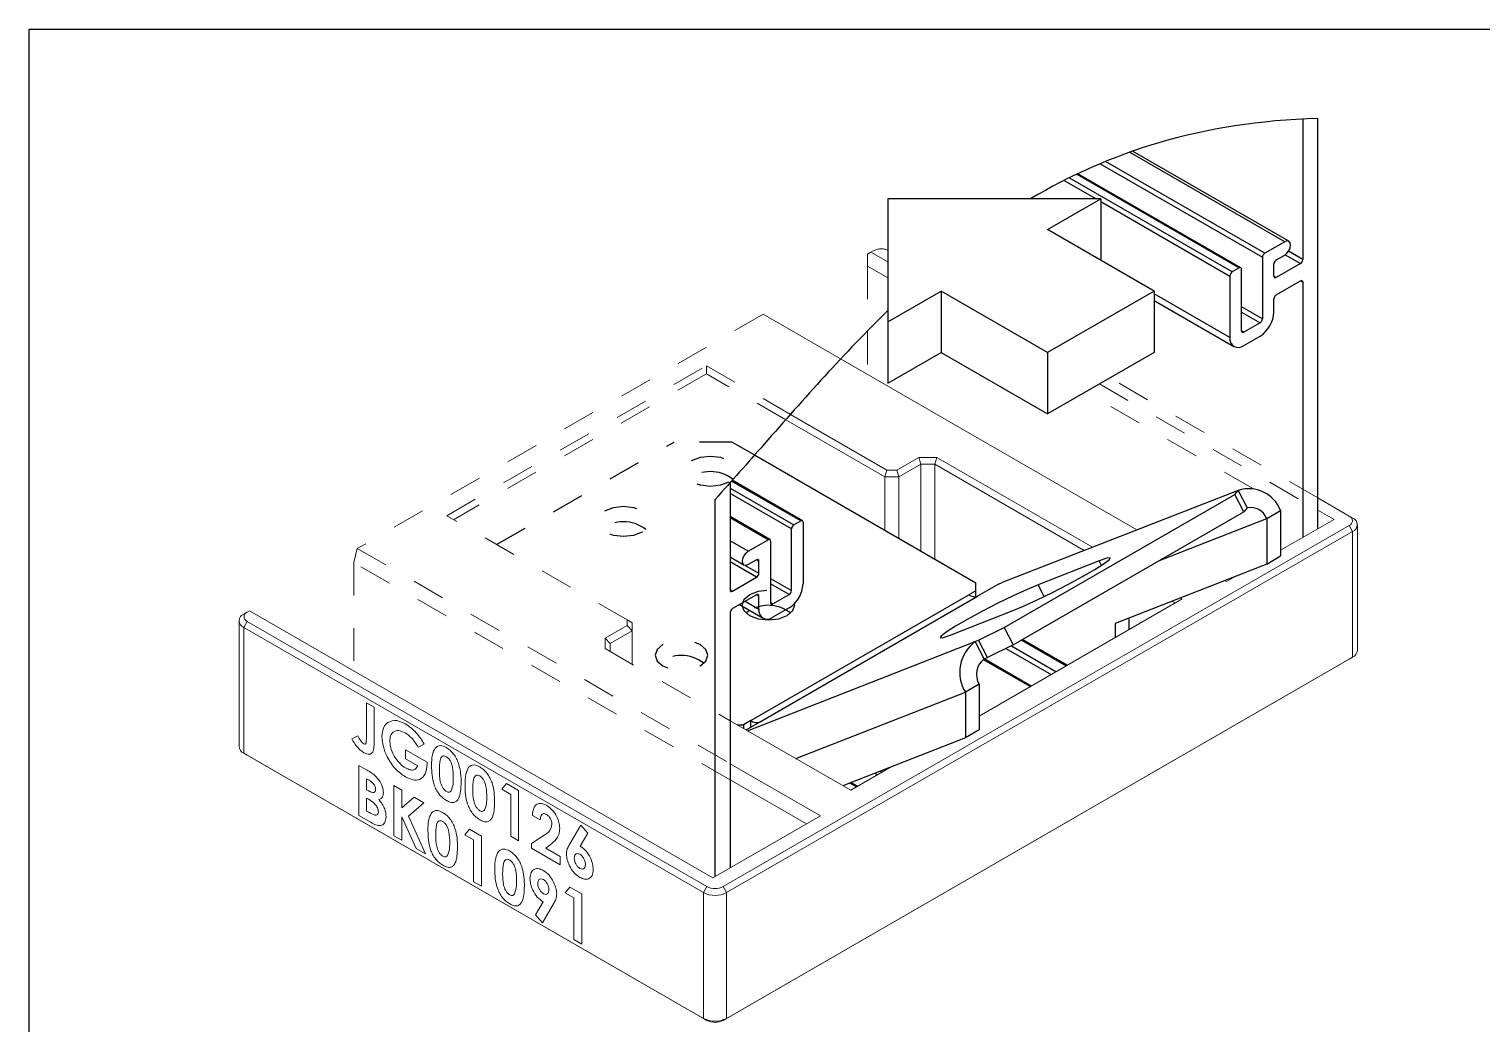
# Model space of a CAD drawing. Extents: x -0.01 to 9.71, y -8.92 to 0.
# Drawn here: x 0 to 4.431, y -3.036 to 0 of the extents above; entities that cross this region are included whole.
import ezdxf

# ---------------------------------------------------------------- set-up
doc = ezdxf.new("R2010")
doc.units = 0
doc.header["$LTSCALE"] = 0.5
doc.header["$MEASUREMENT"] = 0
doc.linetypes.add('HIDDEN2', pattern=[0.1875, 0.125, -0.0625])
for name, color, linetype in [('Brackets', 181, 'CONTINUOUS'), ('Dimension', 10, 'CONTINUOUS'), ('Housing', 150, 'CONTINUOUS')]:
    doc.layers.add(name, color=color, linetype=linetype)
doc.layers.add('Jig', color=41, linetype='CONTINUOUS', lineweight=13)
doc.layers.add('Text-Unprinted', color=131, linetype='CONTINUOUS', plot=False)

msp = doc.modelspace()

# ---------------------------------------------------------------- linework, layer by layer
at = {"layer": 'Brackets', "linetype": 'HIDDEN2', "transparency": 16777216}
for p in [(1.426, -1.5729), (2.1444, -1.2602)]:
    msp.add_line(p, (1.9676, -1.2602), dxfattribs=at)
at = {"layer": 'Brackets', "linetype": 'HIDDEN2', "ltscale": 0.5, "transparency": 16777216}
msp.add_line((2.1444, -1.2602), (2.2129, -1.2997), dxfattribs=at)
at = {"layer": 'Brackets', "transparency": 16777216}
for p, q in [((2.2129, -1.2997), (2.8879, -1.6894)), ((3.6881, -1.4077), (2.9675, -1.689)), ((3.6778, -1.42), (3.6881, -1.4077)), ((3.6881, -1.4077), (3.7153, -1.4608)), ((2.974, -1.8262), (3.6778, -1.42)), ((3.7049, -1.4731), (3.6778, -1.42)), ((3.7153, -1.4608), (3.7049, -1.4731)), ((3.0012, -1.8793), (3.7049, -1.4731)), ((3.448, -1.6214), (3.7746, -1.4935)), ((3.7746, -1.4935), (3.8169, -1.4691)), ((3.7746, -1.4935), (3.7746, -1.6325)), ((3.8169, -1.4691), (3.8169, -1.608)), ((3.2639, -1.6228), (3.0775, -1.6957)), ((3.2709, -1.6365), (3.2639, -1.6228)), ((3.7746, -1.6325), (3.312, -1.8137)), ((3.7746, -1.6325), (3.8169, -1.608)), ((2.2011, -2.1104), (2.8659, -1.7266)), ((2.8879, -1.7139), (2.8659, -1.7266)), ((2.8879, -1.7139), (2.8879, -1.6894)), ((2.8879, -1.7322), (2.8879, -1.7139)), ((2.9567, -1.6942), (2.8931, -1.7309)), ((2.9567, -1.6942), (2.9675, -1.689)), ((3.096, -1.7319), (3.0775, -1.6957)), ((2.2282, -2.1147), (2.8931, -1.7309)), ((2.8124, -1.8488), (2.9987, -1.7758)), ((3.312, -1.8137), (3.312, -1.8576)), ((3.3542, -1.7971), (3.3542, -1.8332)), ((2.896, -1.865), (2.974, -1.8262)), ((2.974, -1.8262), (3.0012, -1.8793)), ((2.191, -2.1411), (2.8858, -1.869)), ((2.8858, -1.869), (2.896, -1.865)), ((2.913, -1.922), (2.8858, -1.869)), ((2.9232, -1.9181), (2.896, -1.865)), ((3.0012, -1.8793), (2.9232, -1.9181)), ((2.913, -1.922), (2.9232, -1.9181)), ((2.3388, -2.2264), (2.8556, -2.024)), ((2.8979, -1.9996), (2.8556, -2.024)), ((2.8556, -2.024), (2.8556, -2.163)), ((2.8979, -1.9996), (2.8979, -2.1385)), ((2.1599, -2.1231), (2.179, -2.1231)), ((2.2011, -2.1104), (2.179, -2.1231)), ((2.179, -2.1231), (2.179, -2.1342)), ((2.1868, -2.1386), (2.2282, -2.1147)), ((2.2011, -2.1304), (2.2011, -2.1104)), ((2.8556, -2.163), (2.4822, -2.3092)), ((2.8979, -2.1385), (2.8556, -2.163))]:
    msp.add_line(p, q, dxfattribs=at)
at = {"layer": 'Brackets', "linetype": 'HIDDEN2', "transparency": 16777216, "flags": 128}
for points in [[(2.1347, -1.3822), (2.1087, -1.3922), (2.0781, -1.3957), (2.0475, -1.3922), (2.0216, -1.3822), (2.0042, -1.3672), (1.9981, -1.3495), (2.0042, -1.3318), (2.0216, -1.3169), (2.0475, -1.3068), (2.0781, -1.3033), (2.1087, -1.3068), (2.1347, -1.3169), (2.152, -1.3318), (2.1581, -1.3495), (2.152, -1.3672), (2.1347, -1.3822)], [(1.8695, -1.5352), (1.8436, -1.5453), (1.813, -1.5488), (1.7823, -1.5453), (1.7564, -1.5352), (1.739, -1.5203), (1.733, -1.5026), (1.739, -1.4849), (1.7564, -1.4699), (1.7823, -1.4599), (1.813, -1.4564), (1.8436, -1.4599), (1.8695, -1.4699), (1.8869, -1.4849), (1.893, -1.5026), (1.8869, -1.5203), (1.8695, -1.5352)], [(2.1764, -1.7621), (2.1749, -1.7577), (2.181, -1.74), (2.1983, -1.7251), (2.2243, -1.715), (2.2549, -1.7115), (2.2855, -1.715), (2.3115, -1.7251), (2.3288, -1.74), (2.3336, -1.754)], [(2.0463, -1.9434), (2.0636, -1.9285), (2.0697, -1.9108), (2.0636, -1.8931), (2.0463, -1.8781), (2.0204, -1.8681), (1.9897, -1.8646), (1.9591, -1.8681), (1.9332, -1.8781), (1.9158, -1.8931), (1.9097, -1.9108), (1.9158, -1.9285), (1.9332, -1.9434), (1.9591, -1.9535), (1.9897, -1.957), (2.0204, -1.9535), (2.0463, -1.9434)]]:
    msp.add_lwpolyline(points, dxfattribs=at)
at = {"layer": 'Brackets', "transparency": 16777216, "flags": 128}
for points in [[(2.9987, -1.7758), (3.0327, -1.7615), (3.0747, -1.7422), (3.1212, -1.7194), (3.1686, -1.6949), (3.213, -1.6708), (3.2507, -1.649), (3.2788, -1.6313), (3.2949, -1.6191), (3.2977, -1.6134), (3.2871, -1.6147), (3.2639, -1.6228)], [(3.0775, -1.6957), (3.0436, -1.71), (3.0016, -1.7294), (2.955, -1.7522), (2.9077, -1.7767), (2.8633, -1.8008), (2.8256, -1.8225), (2.7975, -1.8403), (2.7814, -1.8525), (2.7785, -1.8582), (2.7891, -1.8569), (2.8124, -1.8488)], [(2.3115, -1.7904), (2.2855, -1.8004), (2.2549, -1.8039), (2.2243, -1.8004), (2.1983, -1.7904), (2.181, -1.7754), (2.1764, -1.7621)], [(2.3336, -1.754), (2.3349, -1.7577), (2.3288, -1.7754), (2.3115, -1.7904)]]:
    msp.add_lwpolyline(points, dxfattribs=at)
at = {"layer": 'Brackets', "linetype": 'HIDDEN2', "transparency": 16777216}
for centre, start, end in [((2.0781, -1.4599), 51.7093, 128.2907), ((1.813, -1.613), 51.7093, 128.2907), ((2.2549, -1.8681), 60.9965, 121.3367), ((1.9897, -2.0212), 51.7093, 128.2907)]:
    msp.add_arc(centre, 0.1096, start, end, dxfattribs=at)
at = {"layer": 'Brackets', "transparency": 16777216}
for centre, radius, start, end in [((3.7199, -1.5067), 0.104, 21.2398, 107.8132), ((3.7246, -1.5138), 0.054, 22.1828, 99.9998), ((2.884, -1.7003), 0.032, 235.5963, 286.5598), ((2.2549, -1.8681), 0.1096, 51.7093, 60.9965), ((2.2549, -1.8681), 0.1096, 121.3367, 128.2907), ((2.9551, -1.9629), 0.1168, 126.416, 211.5285), ((2.9477, -1.969), 0.0584, 126.416, 211.5285), ((2.2191, -2.084), 0.032, 235.5963, 286.5598)]:
    msp.add_arc(centre, radius, start, end, dxfattribs=at)
at = {"layer": 'Dimension', "transparency": 16777216}
for p, q in [((3.2689, -0.5182), (2.6194, -0.5182)), ((2.6194, -0.5182), (2.6194, -1.0807)), ((3.1065, -0.6119), (3.2689, -0.5182)), ((3.2689, -0.5182), (3.2689, -0.7057)), ((3.4313, -0.7994), (3.1065, -0.6119)), ((2.6194, -0.8932), (2.7817, -0.7994)), ((3.1065, -0.9869), (2.7817, -0.7994)), ((2.7817, -0.7994), (2.7817, -0.9869)), ((3.4313, -0.7994), (3.1065, -0.9869)), ((3.4313, -0.7994), (3.4313, -0.9869)), ((2.6194, -1.0807), (2.7817, -0.9869)), ((2.7817, -0.9869), (3.1065, -1.1744)), ((3.1065, -0.9869), (3.1065, -1.1744)), ((3.4313, -0.9869), (3.1065, -1.1744))]:
    msp.add_line(p, q, dxfattribs=at)
msp.add_open_spline([(3.9307, -0.273), (3.5749, -0.283), (3.2933, -0.3766), (3.0544, -0.5182)], degree=3, dxfattribs=at)
msp.add_open_spline([(2.6194, -0.8593), (2.487, -0.9878), (2.3147, -1.1839), (2.1424, -1.3799), (2.0923, -1.4357)], degree=3, knots=[0.7939461, 0.7939461, 0.7939461, 0.7939461, 1, 1.0834941, 1.0834941, 1.0834941, 1.0834941], dxfattribs=at)
at = {"layer": 'Housing', "transparency": 16777216}
for p, q in [((3.8848, -0.2748), (3.8848, -0.7032)), ((3.9307, -1.5248), (3.9307, -0.273)), ((3.8295, -0.649), (3.3567, -0.376)), ((3.842, -0.6478), (3.3658, -0.3728)), ((3.1952, -0.443), (3.6908, -0.7291)), ((3.6958, -0.7286), (3.1984, -0.4415)), ((3.2668, -0.4109), (3.7615, -0.6964)), ((3.7686, -0.6842), (3.2833, -0.404)), ((3.157, -0.4618), (3.2547, -0.5182)), ((3.6696, -0.7413), (3.1721, -0.4542)), ((3.2689, -0.5264), (3.6625, -0.7536)), ((3.8295, -0.649), (3.7686, -0.6842)), ((3.7615, -0.6964), (3.7615, -0.8842)), ((3.8039, -0.7046), (3.8295, -0.6898)), ((3.8313, -0.6887), (3.8777, -0.7155)), ((3.8848, -0.7032), (3.8412, -0.6781)), ((3.6908, -0.7291), (3.6696, -0.7413)), ((3.6978, -0.921), (3.6978, -0.7332)), ((3.7968, -0.754), (3.7968, -0.7169)), ((3.8777, -0.7155), (3.8039, -0.7581)), ((3.6625, -0.7536), (3.6625, -0.9414)), ((3.8039, -0.7581), (3.7968, -0.754)), ((3.8039, -0.8112), (3.8777, -0.7686)), ((3.8777, -0.7686), (3.8848, -0.7726)), ((3.8848, -0.7726), (3.8848, -1.5514)), ((3.6625, -0.9414), (3.4313, -0.8079)), ((3.4313, -0.8282), (3.6749, -0.9689)), ((3.7968, -0.8638), (3.7968, -0.8234)), ((3.7615, -0.8842), (3.6978, -0.8475)), ((3.6978, -0.8638), (3.7544, -0.8965)), ((3.7049, -0.9251), (3.6978, -0.921)), ((3.7544, -0.8965), (3.7049, -0.9251)), ((3.7049, -0.9659), (3.7544, -0.9373)), ((2.1382, -1.3843), (2.1382, -1.7115)), ((2.1382, -1.4014), (2.3322, -1.5134)), ((2.3252, -1.5256), (2.1382, -1.4177)), ((2.3535, -1.5011), (2.1426, -1.3794)), ((2.3585, -1.5006), (2.1446, -1.3771)), ((2.0923, -2.5862), (2.0923, -1.4357)), ((2.2595, -1.5578), (2.1382, -1.4878)), ((2.2545, -1.5583), (2.1382, -1.4912)), ((2.3322, -1.5134), (2.3535, -1.5011)), ((2.3605, -1.5052), (2.3605, -1.693)), ((2.3252, -1.7134), (2.3252, -1.5256)), ((2.1935, -1.5935), (2.1382, -1.5616)), ((2.1935, -1.5935), (2.2545, -1.5583)), ((2.2615, -1.5623), (2.2615, -1.7502)), ((2.1382, -1.6109), (2.181, -1.6355)), ((2.2191, -1.673), (2.1382, -1.6263)), ((2.1844, -1.6366), (2.2262, -1.6607)), ((2.2191, -1.6195), (2.1935, -1.6343)), ((2.2262, -1.6236), (2.2191, -1.6195)), ((2.2262, -1.6607), (2.2262, -1.6236)), ((2.1453, -1.7156), (2.2191, -1.673)), ((2.2615, -1.6767), (2.3252, -1.7134)), ((2.1382, -1.7115), (2.1453, -1.7156)), ((2.2191, -1.7261), (2.1453, -1.7687)), ((2.2262, -1.7301), (2.2191, -1.7261)), ((2.3181, -1.7257), (2.2615, -1.693)), ((2.2686, -1.7542), (2.3181, -1.7257)), ((2.1665, -1.7564), (2.2386, -1.798)), ((2.1841, -1.7463), (2.2262, -1.7706)), ((2.2262, -1.7706), (2.2262, -1.7301)), ((2.2615, -1.7502), (2.2686, -1.7542)), ((2.3181, -1.7665), (2.2686, -1.7951)), ((2.1382, -1.7809), (2.1382, -2.5596)), ((2.9795, -1.8901), (3.1175, -1.9698)), ((3.1317, -1.9616), (2.9947, -1.8825)), ((3.0269, -1.8644), (3.1635, -1.9433)), ((3.1664, -1.9416), (3.0299, -1.8628)), ((2.9104, -1.9237), (3.0539, -2.0065)), ((3.0568, -2.0049), (2.9132, -1.922)), ((2.5236, -2.3127), (2.5033, -2.301)), ((2.5265, -2.311), (2.5067, -2.2996)), ((2.5872, -2.276), (2.5791, -2.2713)), ((2.5959, -2.2647), (2.6014, -2.2678))]:
    msp.add_line(p, q, dxfattribs=at)
at = {"layer": 'Housing', "transparency": 16777216, "flags": 128}
for points in [[(3.8295, -0.6898), (3.8363, -0.6844), (3.842, -0.6766), (3.8459, -0.6678), (3.8472, -0.6592), (3.8459, -0.6522), (3.842, -0.6478), (3.8363, -0.6466), (3.8295, -0.649)], [(2.1935, -1.6343), (2.1867, -1.6366), (2.181, -1.6355), (2.1771, -1.6311), (2.1758, -1.6241), (2.1771, -1.6155), (2.181, -1.6067), (2.1867, -1.5989), (2.1935, -1.5935)]]:
    msp.add_lwpolyline(points, dxfattribs=at)
at = {"layer": 'Housing', "transparency": 16777216}
for centre, radius, start, end in [((3.7768, -0.6971), 0.0154, 122.6055, 177.3945), ((3.8122, -0.7176), 0.0154, 122.6055, 177.3945), ((3.8694, -0.7025), 0.0154, 302.6055, 357.3945), ((3.6778, -0.7543), 0.0154, 122.6055, 177.3945), ((3.6935, -0.7325), 0.00437, 350.786, 129.2033), ((3.8011, -0.7547), 0.00437, 170.786, 309.2033), ((3.8805, -0.7719), 0.00437, 350.786, 129.2033), ((3.8122, -0.8241), 0.0154, 122.6055, 177.3945), ((3.7047, -0.8596), 0.0922, 302.6055, 357.3945), ((3.7461, -0.8835), 0.0154, 302.6055, 357.3945), ((3.7022, -0.9217), 0.00437, 170.786, 309.2033), ((3.6883, -0.9456), 0.0262, 170.786, 309.2033), ((2.3562, -1.5045), 0.00437, 350.786, 129.2033), ((2.3405, -1.5263), 0.0154, 122.6055, 177.3945), ((2.2572, -1.5616), 0.00437, 350.786, 129.2033), ((2.2219, -1.6229), 0.00437, 350.786, 129.2033), ((2.2108, -1.66), 0.0154, 302.6055, 357.3945), ((2.1425, -1.7122), 0.00437, 170.786, 309.2033), ((2.2219, -1.7294), 0.00437, 350.786, 129.2033), ((2.2684, -1.6888), 0.0922, 302.6055, 357.3945), ((2.3098, -1.7127), 0.0154, 302.6055, 357.3945), ((2.1536, -1.7816), 0.0154, 122.6055, 177.3945), ((2.252, -1.7748), 0.0262, 170.786, 309.2033), ((2.2658, -1.7509), 0.00437, 170.786, 309.2033)]:
    msp.add_arc(centre, radius, start, end, dxfattribs=at)
at = {"layer": 'Jig', "linetype": 'HIDDEN2', "transparency": 16777216}
for p, q in [((2.5678, -0.6809), (2.5572, -0.687)), ((2.5572, -0.7238), (2.5572, -0.687)), ((2.5749, -0.6768), (2.5678, -0.6809)), ((2.5678, -0.6809), (2.6194, -0.7106)), ((2.6194, -0.7596), (2.5572, -0.7238)), ((2.5572, -0.7238), (2.5572, -1.0539)), ((2.2394, -0.8704), (1.0011, -1.5853)), ((1.2738, -1.485), (2.0657, -1.0279)), ((2.0657, -1.0524), (1.295, -1.4973)), ((2.0657, -1.0279), (2.322, -1.1758)), ((2.0657, -1.0279), (2.0657, -1.0524)), ((2.3077, -1.192), (2.0657, -1.0524)), ((3.7323, -1.4022), (3.2222, -1.1076)), ((3.2646, -1.0831), (3.9307, -1.4677)), ((3.9307, -1.431), (3.2964, -1.0648)), ((1.8245, -1.803), (1.2738, -1.485)), ((1.0011, -1.5853), (0.9905, -1.6282)), ((1.0011, -1.5853), (2.1382, -2.2417)), ((2.1382, -2.2907), (0.9905, -1.6282)), ((0.9905, -1.6282), (0.9905, -1.9583)), ((1.8245, -1.8203), (1.8245, -1.803)), ((1.8245, -1.803), (1.8395, -1.8116)), ((1.8395, -1.8116), (1.8395, -1.8361)), ((1.7573, -1.859), (1.8245, -1.8203)), ((1.7573, -1.8907), (1.7573, -1.859)), ((1.7573, -1.859), (1.7723, -1.8749)), ((1.8395, -1.8361), (1.7723, -1.8749)), ((1.8245, -1.8203), (1.8395, -1.8361)), ((1.8395, -1.9382), (1.8395, -1.8361)), ((1.7723, -1.8749), (1.7723, -1.8994))]:
    msp.add_line(p, q, dxfattribs=at)
at = {"layer": 'Jig', "transparency": 16777216}
for p, q in [((3.3785, -1.528), (2.2394, -0.8704)), ((2.6102, -1.3667), (2.3077, -1.192)), ((2.322, -1.1758), (2.6164, -1.3458)), ((2.6464, -1.3458), (2.7136, -1.307)), ((2.7198, -1.3279), (2.6526, -1.3667)), ((2.7136, -1.307), (2.7685, -1.307)), ((2.7136, -1.307), (2.7198, -1.3279)), ((2.7198, -1.5924), (2.7198, -1.3279)), ((2.7622, -1.3279), (2.7198, -1.3279)), ((2.7685, -1.307), (2.7622, -1.3279)), ((3.2179, -1.5909), (2.7622, -1.3279)), ((2.7622, -1.3279), (2.7622, -1.6169)), ((2.7685, -1.307), (3.2431, -1.581)), ((2.6164, -1.3458), (2.6102, -1.3667)), ((2.6526, -1.3667), (2.6102, -1.3667)), ((2.6102, -1.5291), (2.6102, -1.3667)), ((2.6164, -1.3458), (2.6464, -1.3458)), ((2.6464, -1.3458), (2.6526, -1.3667)), ((2.6526, -1.3667), (2.6526, -1.5536)), ((4.0262, -1.4861), (3.9307, -1.431)), ((3.9802, -1.4963), (3.8169, -1.5906)), ((3.9307, -1.4677), (3.9802, -1.4963)), ((4.0262, -1.4861), (4.0368, -1.4922)), ((2.117, -2.6168), (4.0262, -1.5146)), ((4.0368, -1.533), (2.1276, -2.6352)), ((4.0262, -1.5146), (4.0368, -1.533)), ((4.0368, -1.9168), (4.0368, -1.533)), ((4.0515, -1.8964), (4.0515, -1.5126)), ((3.6519, -1.6858), (3.6464, -1.6827)), ((3.6805, -1.6693), (3.6519, -1.6858)), ((2.8979, -2.0966), (3.5171, -1.7392)), ((3.4959, -1.7514), (3.4858, -1.7456)), ((3.5111, -1.7357), (3.5171, -1.7392)), ((0.6404, -1.8055), (0.6404, -2.1893)), ((0.6657, -1.779), (0.6551, -1.7851)), ((0.6657, -1.8075), (0.6551, -1.8259)), ((0.6727, -1.7749), (0.6657, -1.779)), ((0.6657, -1.8075), (2.0675, -2.6168)), ((2.0852, -2.5903), (0.6727, -1.7749)), ((2.0569, -2.6352), (0.6551, -1.8259)), ((0.6551, -1.8259), (0.6551, -2.2097)), ((4.0262, -1.9229), (2.117, -3.0251)), ((2.1276, -3.0189), (4.0368, -1.9168)), ((4.0262, -1.9229), (4.0368, -1.9168)), ((1.0288, -2.0559), (1.0526, -2.0697)), ((1.0288, -2.1639), (1.0288, -2.0559)), ((1.0526, -2.0697), (1.0526, -2.1713)), ((2.5059, -2.3229), (2.1382, -2.1106)), ((0.9846, -2.1658), (1.0026, -2.1569)), ((0.6551, -2.2097), (2.0569, -3.0189)), ((0.6657, -2.2158), (0.6551, -2.2097)), ((1.1478, -2.1992), (1.2139, -2.2374)), ((1.1478, -2.2267), (1.1478, -2.1992)), ((1.2047, -2.1818), (1.1867, -2.1913)), ((2.0675, -3.0251), (0.6657, -2.2158)), ((1.0058, -2.2468), (1.0271, -2.2591)), ((1.0058, -2.3999), (1.0058, -2.2468)), ((1.1858, -2.2487), (1.1478, -2.2267)), ((1.2139, -2.2374), (1.2141, -2.244)), ((2.1382, -2.2418), (2.4136, -2.4007)), ((2.5059, -2.3229), (2.6296, -2.2515)), ((1.0296, -2.288), (1.0296, -2.3214)), ((1.0371, -2.2923), (1.0296, -2.288)), ((1.4418, -2.3199), (1.456, -2.3026)), ((1.456, -2.3026), (1.4928, -2.3238)), ((2.3711, -2.4252), (2.1382, -2.2907)), ((1.0296, -2.3214), (1.036, -2.3251)), ((1.0296, -2.3469), (1.0296, -2.3862)), ((1.0353, -2.3502), (1.0296, -2.3469)), ((1.1129, -2.3086), (1.1367, -2.3224)), ((1.1129, -2.4617), (1.1129, -2.3086)), ((1.1367, -2.3224), (1.1367, -2.3763)), ((1.1367, -2.3763), (1.1743, -2.3441)), ((1.1743, -2.3441), (1.2044, -2.3614)), ((1.469, -2.3356), (1.4418, -2.3199)), ((1.469, -2.4632), (1.469, -2.3356)), ((1.4928, -2.3238), (1.4928, -2.4769)), ((1.0296, -2.3862), (1.0365, -2.3901)), ((1.2044, -2.3614), (1.1571, -2.4019)), ((1.0431, -2.4214), (1.0058, -2.3999)), ((1.1367, -2.4037), (1.1367, -2.4755)), ((1.1803, -2.5006), (1.1367, -2.4037)), ((1.1571, -2.4019), (1.209, -2.5172)), ((1.5591, -2.4131), (1.5353, -2.3994)), ((1.649, -2.4865), (1.6827, -2.4295)), ((1.6827, -2.4295), (1.7037, -2.454)), ((2.4136, -2.4007), (2.0852, -2.5903)), ((1.1367, -2.4755), (1.1129, -2.4617)), ((1.3288, -2.4588), (1.343, -2.4415)), ((1.356, -2.4745), (1.3288, -2.4588)), ((1.343, -2.4415), (1.3798, -2.4627)), ((1.356, -2.6021), (1.356, -2.4745)), ((1.3798, -2.4627), (1.3798, -2.6158)), ((1.4928, -2.4769), (1.469, -2.4632)), ((1.5319, -2.4856), (1.5712, -2.46)), ((1.7037, -2.454), (1.6806, -2.4931)), ((1.209, -2.5172), (1.1803, -2.5006)), ((1.5319, -2.4995), (1.5319, -2.4856)), ((1.6203, -2.5505), (1.5319, -2.4995)), ((1.5895, -2.4889), (1.5757, -2.4992)), ((1.5757, -2.4992), (1.6203, -2.525)), ((1.6203, -2.525), (1.6203, -2.5505)), ((1.3798, -2.6158), (1.356, -2.6021)), ((1.6348, -2.6354), (1.649, -2.6181)), ((1.662, -2.6511), (1.6348, -2.6354)), ((1.649, -2.6181), (1.6857, -2.6393)), ((1.662, -2.7787), (1.662, -2.6511)), ((1.6857, -2.6393), (1.6857, -2.7924)), ((2.0675, -2.6168), (2.0569, -2.6352)), ((2.0569, -3.0189), (2.0569, -2.6352)), ((2.117, -2.6168), (2.1276, -2.6352)), ((2.1276, -2.6352), (2.1276, -3.0189)), ((1.5445, -2.7025), (1.5676, -2.6634)), ((1.5656, -2.727), (1.5445, -2.7025)), ((1.5993, -2.6699), (1.5656, -2.727)), ((1.6857, -2.7924), (1.662, -2.7787)), ((2.0675, -3.0251), (2.0569, -3.0189)), ((2.117, -3.0251), (2.1276, -3.0189))]:
    msp.add_line(p, q, dxfattribs=at)
at = {"layer": 'Jig', "linetype": 'HIDDEN2', "ltscale": 0.5, "transparency": 16777216}
msp.add_line((1.7573, -1.8907), (2.1382, -2.1106), dxfattribs=at)
at = {"layer": 'Jig', "linetype": 'HIDDEN2', "transparency": 16777216}
msp.add_arc((2.5996, -0.7246), 0.0538, 68.473, 117.3903, dxfattribs=at)
at = {"layer": 'Jig', "transparency": 16777216}
for centre, radius, start, end in [((4.0208, -1.5004), 0.0153, 290.7834, 69.2166), ((4.0291, -1.5126), 0.0218, 290.7834, 69.2166), ((0.6628, -1.8055), 0.0218, 110.7834, 249.2166), ((0.6711, -1.7932), 0.0153, 110.7834, 249.2166), ((4.0264, -1.8939), 0.0251, 294.3747, 354.3052), ((0.6654, -2.1868), 0.0251, 185.6948, 245.6253), ((2.0923, -2.5669), 0.0769, 242.6097, 297.3903), ((2.0923, -2.569), 0.0538, 242.6097, 297.3903), ((2.0923, -2.9507), 0.0769, 242.6097, 297.3903), ((2.0923, -2.9773), 0.0538, 242.6097, 297.3903)]:
    msp.add_arc(centre, radius, start, end, dxfattribs=at)
for points, knots in [([(1.0764, -2.1592), (1.0773, -2.1488), (1.079, -2.1301), (1.0892, -2.1205), (1.0938, -2.1163)], [0, 0, 0, 0, 0.559331, 1, 1, 1, 1]), ([(1.0938, -2.1163), (1.1025, -2.1126), (1.118, -2.1059), (1.1385, -2.1161), (1.1475, -2.1205)], [0, 0, 0, 0, 0.558593, 1, 1, 1, 1]), ([(1.1475, -2.1205), (1.1537, -2.1245), (1.1648, -2.1315), (1.1752, -2.1419), (1.1798, -2.1464)], [0, 0, 0, 0, 0.559875, 1, 1, 1, 1]), ([(1.0208, -2.2084), (1.0128, -2.2023), (0.9985, -2.1915), (0.9889, -2.1737), (0.9846, -2.1658)], [0, 0, 0, 0, 0.55802, 1, 1, 1, 1]), ([(1.0026, -2.1569), (1.0054, -2.1621), (1.0093, -2.1694), (1.0159, -2.1774), (1.0192, -2.1797), (1.0208, -2.1809)], [0, 0, 0, 0, 0.560042, 0.780202, 1, 1, 1, 1]), ([(1.0208, -2.1809), (1.0218, -2.1814), (1.0237, -2.1823), (1.0261, -2.1815), (1.0275, -2.1795), (1.0287, -2.1737), (1.0287, -2.1683), (1.0288, -2.1639)], [0, 0, 0, 0, 0.124882, 0.249491, 0.374223, 0.499415, 1, 1, 1, 1]), ([(1.1481, -2.2819), (1.1376, -2.2746), (1.1166, -2.26), (1.0925, -2.2245), (1.0788, -2.1891), (1.0772, -2.1692), (1.0764, -2.1592)], [0, 0, 0, 0, 0.279925, 0.559162, 0.779596, 1, 1, 1, 1]), ([(1.1468, -2.1476), (1.14, -2.1445), (1.1264, -2.1383), (1.1111, -2.1434), (1.1016, -2.1552), (1.1007, -2.167), (1.1002, -2.1729)], [0, 0, 0, 0, 0.2798294, 0.5594525, 0.7796479, 1, 1, 1, 1]), ([(1.1867, -2.1913), (1.1802, -2.1811), (1.1687, -2.1627), (1.1535, -2.1522), (1.1468, -2.1476)], [0, 0, 0, 0, 0.5595714, 1, 1, 1, 1]), ([(1.1798, -2.1464), (1.185, -2.1525), (1.1942, -2.1635), (1.2015, -2.1762), (1.2047, -2.1818)], [0, 0, 0, 0, 0.559451, 1, 1, 1, 1]), ([(1.0526, -2.1713), (1.0525, -2.1776), (1.0523, -2.1901), (1.05, -2.2049), (1.0435, -2.2116), (1.0347, -2.2145), (1.0264, -2.2108), (1.0208, -2.2084)], [0, 0, 0, 0, 0.2511036, 0.5008053, 0.6260862, 0.7513777, 1, 1, 1, 1]), ([(1.1002, -2.1729), (1.101, -2.1815), (1.1027, -2.1987), (1.1161, -2.2241), (1.1321, -2.2436), (1.1431, -2.251), (1.1486, -2.2547)], [0, 0, 0, 0, 0.279403, 0.5591235, 0.7794195, 1, 1, 1, 1]), ([(1.2277, -2.2488), (1.2277, -2.2369), (1.2279, -2.2157), (1.2353, -2.2006), (1.2385, -2.1939)], [0, 0, 0, 0, 0.561086, 1, 1, 1, 1]), ([(1.2385, -2.1939), (1.2436, -2.1901), (1.2527, -2.1834), (1.2663, -2.1898), (1.2723, -2.1926)], [0, 0, 0, 0, 0.558689, 1, 1, 1, 1]), ([(1.2723, -2.1926), (1.2762, -2.1951), (1.2841, -2.2002), (1.2952, -2.2121), (1.3041, -2.2264), (1.3124, -2.2467), (1.3172, -2.2719), (1.3176, -2.2902), (1.3177, -2.2994)], [0, 0, 0, 0, 0.125048, 0.249955, 0.374798, 0.49985, 0.749488, 1, 1, 1, 1]), ([(1.0271, -2.2591), (1.0322, -2.262), (1.0413, -2.2673), (1.0502, -2.2743), (1.0541, -2.2774)], [0, 0, 0, 0, 0.560274, 1, 1, 1, 1]), ([(1.2141, -2.244), (1.2128, -2.2544), (1.2101, -2.2752), (1.1931, -2.2911), (1.1711, -2.2932), (1.1558, -2.2856), (1.1481, -2.2819)], [0, 0, 0, 0, 0.279581, 0.559329, 0.779421, 1, 1, 1, 1]), ([(1.1486, -2.2547), (1.153, -2.2569), (1.1618, -2.2613), (1.1765, -2.2618), (1.1823, -2.2536), (1.1858, -2.2487)], [0, 0, 0, 0, 0.2810923, 0.56137, 1, 1, 1, 1]), ([(1.273, -2.3539), (1.2691, -2.3514), (1.2613, -2.3465), (1.2504, -2.335), (1.2414, -2.3209), (1.2331, -2.3008), (1.2281, -2.2759), (1.2278, -2.2578), (1.2277, -2.2488)], [0, 0, 0, 0, 0.125092, 0.249938, 0.374824, 0.499891, 0.749468, 1, 1, 1, 1]), ([(1.2729, -2.2204), (1.2705, -2.2193), (1.2656, -2.2172), (1.2576, -2.2195), (1.2517, -2.2352), (1.2516, -2.2518), (1.2515, -2.2628)], [0, 0, 0, 0, 0.124864, 0.249677, 0.498634, 1, 1, 1, 1]), ([(1.2939, -2.2856), (1.2939, -2.2747), (1.2938, -2.2585), (1.2872, -2.237), (1.2799, -2.2255), (1.2752, -2.2221), (1.2729, -2.2204)], [0, 0, 0, 0, 0.501438, 0.75036, 0.875309, 1, 1, 1, 1]), ([(1.3296, -2.3077), (1.3297, -2.2958), (1.3298, -2.2745), (1.3373, -2.2594), (1.3405, -2.2528)], [0, 0, 0, 0, 0.561086, 1, 1, 1, 1]), ([(1.3405, -2.2528), (1.3456, -2.249), (1.3547, -2.2423), (1.3683, -2.2486), (1.3743, -2.2515)], [0, 0, 0, 0, 0.558689, 1, 1, 1, 1]), ([(1.3743, -2.2515), (1.3782, -2.254), (1.3861, -2.2591), (1.3971, -2.2709), (1.4061, -2.2852), (1.4144, -2.3056), (1.4192, -2.3307), (1.4196, -2.3491), (1.4197, -2.3582)], [0, 0, 0, 0, 0.125048, 0.249955, 0.374798, 0.49985, 0.749488, 1, 1, 1, 1]), ([(1.0568, -2.3199), (1.0565, -2.317), (1.0561, -2.3128), (1.0532, -2.307), (1.0476, -2.2991), (1.0418, -2.2953), (1.0371, -2.2923)], [0, 0, 0, 0, 0.2495235, 0.3753367, 0.5011785, 1, 1, 1, 1]), ([(1.0541, -2.2774), (1.0581, -2.2813), (1.0661, -2.2891), (1.0748, -2.3038), (1.0799, -2.318), (1.0804, -2.3259), (1.0806, -2.3299)], [0, 0, 0, 0, 0.2801515, 0.5598091, 0.7798266, 1, 1, 1, 1]), ([(1.2515, -2.2628), (1.2515, -2.2735), (1.2516, -2.2894), (1.2585, -2.3106), (1.266, -2.3215), (1.2706, -2.3248), (1.2729, -2.3264)], [0, 0, 0, 0, 0.501325, 0.750122, 0.875087, 1, 1, 1, 1]), ([(1.3177, -2.2994), (1.3172, -2.3174), (1.3164, -2.34), (1.3044, -2.3566), (1.2958, -2.3611), (1.2847, -2.36), (1.2769, -2.3559), (1.273, -2.3539)], [0, 0, 0, 0, 0.498805, 0.624244, 0.749413, 0.874575, 1, 1, 1, 1]), ([(1.2874, -2.3243), (1.2897, -2.3179), (1.2939, -2.3066), (1.2939, -2.292), (1.2939, -2.2856)], [0, 0, 0, 0, 0.558436, 1, 1, 1, 1]), ([(1.3749, -2.2793), (1.3725, -2.2782), (1.3676, -2.2761), (1.3596, -2.2784), (1.3537, -2.2941), (1.3535, -2.3106), (1.3534, -2.3217)], [0, 0, 0, 0, 0.124864, 0.249677, 0.498634, 1, 1, 1, 1]), ([(1.3959, -2.3445), (1.3959, -2.3336), (1.3958, -2.3174), (1.3892, -2.2958), (1.3819, -2.2843), (1.3772, -2.281), (1.3749, -2.2793)], [0, 0, 0, 0, 0.501438, 0.75036, 0.875309, 1, 1, 1, 1]), ([(1.036, -2.3251), (1.0387, -2.3265), (1.0441, -2.3294), (1.0513, -2.3305), (1.0562, -2.3269), (1.0566, -2.3222), (1.0568, -2.3199)], [0, 0, 0, 0, 0.281055, 0.560556, 0.780119, 1, 1, 1, 1]), ([(1.0806, -2.3299), (1.0804, -2.3331), (1.08, -2.3393), (1.0758, -2.3478), (1.0703, -2.3501), (1.0669, -2.3515)], [0, 0, 0, 0, 0.280359, 0.56041, 1, 1, 1, 1]), ([(1.2729, -2.3264), (1.2746, -2.3272), (1.2779, -2.3288), (1.2834, -2.3285), (1.2859, -2.3259), (1.2874, -2.3243)], [0, 0, 0, 0, 0.280266, 0.560445, 1, 1, 1, 1]), ([(1.375, -2.4128), (1.3711, -2.4103), (1.3633, -2.4054), (1.3523, -2.3939), (1.3434, -2.3798), (1.3351, -2.3597), (1.3301, -2.3348), (1.3298, -2.3167), (1.3296, -2.3077)], [0, 0, 0, 0, 0.1250916, 0.249938, 0.3748243, 0.4998914, 0.7494676, 1, 1, 1, 1]), ([(1.3534, -2.3217), (1.3535, -2.3324), (1.3536, -2.3483), (1.3605, -2.3695), (1.368, -2.3804), (1.3726, -2.3837), (1.3749, -2.3853)], [0, 0, 0, 0, 0.501325, 0.750122, 0.875087, 1, 1, 1, 1]), ([(1.3894, -2.3831), (1.3917, -2.3768), (1.3959, -2.3654), (1.3959, -2.3509), (1.3959, -2.3445)], [0, 0, 0, 0, 0.558436, 1, 1, 1, 1]), ([(1.0653, -2.3889), (1.0652, -2.3869), (1.065, -2.3829), (1.0628, -2.3764), (1.0593, -2.3702), (1.0505, -2.3594), (1.0421, -2.3543), (1.0353, -2.3502)], [0, 0, 0, 0, 0.125207, 0.250307, 0.37553, 0.500744, 1, 1, 1, 1]), ([(1.0365, -2.3901), (1.0427, -2.3937), (1.0505, -2.3981), (1.0592, -2.3992), (1.0628, -2.3976), (1.065, -2.3941), (1.0652, -2.3906), (1.0653, -2.3889)], [0, 0, 0, 0, 0.500132, 0.625245, 0.750148, 0.874948, 1, 1, 1, 1]), ([(1.0669, -2.3515), (1.0704, -2.3558), (1.0774, -2.3644), (1.0872, -2.383), (1.0884, -2.3959), (1.0891, -2.4037)], [0, 0, 0, 0, 0.281302, 0.561625, 1, 1, 1, 1]), ([(1.2166, -2.4465), (1.2167, -2.4346), (1.2168, -2.4134), (1.2242, -2.3983), (1.2275, -2.3917)], [0, 0, 0, 0, 0.561086, 1, 1, 1, 1]), ([(1.2275, -2.3917), (1.2326, -2.3879), (1.2417, -2.3811), (1.2553, -2.3875), (1.2613, -2.3903)], [0, 0, 0, 0, 0.558689, 1, 1, 1, 1]), ([(1.2613, -2.3903), (1.2652, -2.3929), (1.273, -2.398), (1.2841, -2.4098), (1.293, -2.4241), (1.3014, -2.4445), (1.3062, -2.4696), (1.3065, -2.4879), (1.3067, -2.4971)], [0, 0, 0, 0, 0.125048, 0.249955, 0.374798, 0.49985, 0.749488, 1, 1, 1, 1]), ([(1.3749, -2.3853), (1.3766, -2.3861), (1.3799, -2.3877), (1.3854, -2.3874), (1.3879, -2.3848), (1.3894, -2.3831)], [0, 0, 0, 0, 0.280266, 0.560445, 1, 1, 1, 1]), ([(1.4197, -2.3582), (1.4191, -2.3763), (1.4184, -2.3989), (1.4064, -2.4155), (1.3978, -2.42), (1.3867, -2.4188), (1.3789, -2.4148), (1.375, -2.4128)], [0, 0, 0, 0, 0.498805, 0.624244, 0.749413, 0.874575, 1, 1, 1, 1]), ([(1.5353, -2.3994), (1.536, -2.392), (1.5375, -2.3773), (1.5479, -2.3645), (1.5629, -2.3619), (1.5735, -2.367), (1.5788, -2.3695)], [0, 0, 0, 0, 0.280627, 0.559915, 0.779791, 1, 1, 1, 1]), ([(1.5788, -2.3695), (1.5847, -2.3736), (1.5965, -2.3818), (1.6096, -2.402), (1.617, -2.4216), (1.6181, -2.4328), (1.6186, -2.4384)], [0, 0, 0, 0, 0.279805, 0.55906, 0.779652, 1, 1, 1, 1]), ([(1.0891, -2.4037), (1.0882, -2.4104), (1.0864, -2.4239), (1.0736, -2.4322), (1.058, -2.4296), (1.0481, -2.4242), (1.0431, -2.4214)], [0, 0, 0, 0, 0.279205, 0.558492, 0.778703, 1, 1, 1, 1]), ([(1.2618, -2.4182), (1.2594, -2.4171), (1.2546, -2.4149), (1.2465, -2.4172), (1.2406, -2.433), (1.2405, -2.4495), (1.2404, -2.4606)], [0, 0, 0, 0, 0.124864, 0.249677, 0.498634, 1, 1, 1, 1]), ([(1.2829, -2.4834), (1.2829, -2.4725), (1.2828, -2.4562), (1.2762, -2.4347), (1.2689, -2.4232), (1.2642, -2.4198), (1.2618, -2.4182)], [0, 0, 0, 0, 0.501438, 0.75036, 0.875309, 1, 1, 1, 1]), ([(1.5775, -2.3962), (1.5743, -2.3951), (1.5681, -2.3927), (1.5606, -2.3991), (1.5597, -2.4078), (1.5591, -2.4131)], [0, 0, 0, 0, 0.278755, 0.559273, 1, 1, 1, 1]), ([(1.5712, -2.46), (1.5776, -2.4562), (1.5892, -2.4495), (1.5931, -2.4336), (1.5948, -2.4266)], [0, 0, 0, 0, 0.562473, 1, 1, 1, 1]), ([(1.5948, -2.4266), (1.5946, -2.4235), (1.594, -2.4172), (1.5895, -2.4076), (1.5836, -2.4003), (1.5795, -2.3976), (1.5775, -2.3962)], [0, 0, 0, 0, 0.279907, 0.55917, 0.779387, 1, 1, 1, 1]), ([(1.2619, -2.5517), (1.2581, -2.5492), (1.2503, -2.5442), (1.2393, -2.5327), (1.2304, -2.5187), (1.222, -2.4986), (1.2171, -2.4737), (1.2168, -2.4556), (1.2166, -2.4465)], [0, 0, 0, 0, 0.125092, 0.249938, 0.374824, 0.499891, 0.749468, 1, 1, 1, 1]), ([(1.2404, -2.4606), (1.2405, -2.4712), (1.2406, -2.4872), (1.2475, -2.5084), (1.255, -2.5193), (1.2596, -2.5225), (1.2618, -2.5242)], [0, 0, 0, 0, 0.501325, 0.750122, 0.875087, 1, 1, 1, 1]), ([(1.6186, -2.4384), (1.6179, -2.4451), (1.6164, -2.4586), (1.6061, -2.4757), (1.5958, -2.4839), (1.5895, -2.4889)], [0, 0, 0, 0, 0.279438, 0.559473, 1, 1, 1, 1]), ([(1.2618, -2.5242), (1.2635, -2.525), (1.2669, -2.5266), (1.2723, -2.5263), (1.2748, -2.5236), (1.2764, -2.522)], [0, 0, 0, 0, 0.280266, 0.560445, 1, 1, 1, 1]), ([(1.3067, -2.4971), (1.3061, -2.5152), (1.3054, -2.5378), (1.2934, -2.5544), (1.2848, -2.5589), (1.2737, -2.5577), (1.2659, -2.5537), (1.2619, -2.5517)], [0, 0, 0, 0, 0.498805, 0.624244, 0.749413, 0.874575, 1, 1, 1, 1]), ([(1.2764, -2.522), (1.2787, -2.5157), (1.2829, -2.5043), (1.2829, -2.4898), (1.2829, -2.4834)], [0, 0, 0, 0, 0.558436, 1, 1, 1, 1]), ([(1.4206, -2.5643), (1.4207, -2.5524), (1.4208, -2.5312), (1.4282, -2.5161), (1.4315, -2.5094)], [0, 0, 0, 0, 0.561086, 1, 1, 1, 1]), ([(1.4315, -2.5094), (1.4365, -2.5057), (1.4456, -2.4989), (1.4592, -2.5053), (1.4652, -2.5081)], [0, 0, 0, 0, 0.558689, 1, 1, 1, 1]), ([(1.4652, -2.5081), (1.4692, -2.5106), (1.477, -2.5158), (1.4881, -2.5276), (1.497, -2.5419), (1.5053, -2.5622), (1.5101, -2.5874), (1.5105, -2.6057), (1.5107, -2.6149)], [0, 0, 0, 0, 0.125048, 0.249955, 0.374798, 0.49985, 0.749488, 1, 1, 1, 1]), ([(1.639, -2.5174), (1.6393, -2.5131), (1.6397, -2.5061), (1.6428, -2.4984), (1.6458, -2.4923), (1.6479, -2.4884), (1.649, -2.4865)], [0, 0, 0, 0, 0.339517, 0.559558, 0.779773, 1, 1, 1, 1]), ([(1.68, -2.5889), (1.6739, -2.5846), (1.6617, -2.576), (1.6486, -2.555), (1.6404, -2.5347), (1.6395, -2.5231), (1.639, -2.5174)], [0, 0, 0, 0, 0.27954, 0.559175, 0.779612, 1, 1, 1, 1]), ([(1.6795, -2.5179), (1.6769, -2.5168), (1.6716, -2.5146), (1.6662, -2.5176), (1.6632, -2.5229), (1.6629, -2.5274), (1.6628, -2.5297)], [0, 0, 0, 0, 0.279066, 0.558645, 0.779234, 1, 1, 1, 1]), ([(1.6968, -2.5494), (1.6965, -2.5461), (1.696, -2.5397), (1.6916, -2.53), (1.6857, -2.5222), (1.6816, -2.5194), (1.6795, -2.5179)], [0, 0, 0, 0, 0.280078, 0.559655, 0.779835, 1, 1, 1, 1]), ([(1.6806, -2.4931), (1.6867, -2.4974), (1.6988, -2.5062), (1.7119, -2.5272), (1.7195, -2.5476), (1.7202, -2.559), (1.7206, -2.5647)], [0, 0, 0, 0, 0.279351, 0.559054, 0.779381, 1, 1, 1, 1]), ([(1.4659, -2.6694), (1.462, -2.667), (1.4543, -2.662), (1.4433, -2.6505), (1.4343, -2.6364), (1.426, -2.6164), (1.4211, -2.5914), (1.4207, -2.5734), (1.4206, -2.5643)], [0, 0, 0, 0, 0.125092, 0.249938, 0.374824, 0.499891, 0.749468, 1, 1, 1, 1]), ([(1.4658, -2.5359), (1.4634, -2.5348), (1.4586, -2.5327), (1.4505, -2.535), (1.4446, -2.5507), (1.4445, -2.5673), (1.4444, -2.5783)], [0, 0, 0, 0, 0.124864, 0.249677, 0.498634, 1, 1, 1, 1]), ([(1.4869, -2.6011), (1.4868, -2.5903), (1.4868, -2.574), (1.4802, -2.5525), (1.4728, -2.541), (1.4682, -2.5376), (1.4658, -2.5359)], [0, 0, 0, 0, 0.501438, 0.75036, 0.875309, 1, 1, 1, 1]), ([(1.5277, -2.5919), (1.5283, -2.5853), (1.5297, -2.572), (1.5407, -2.5628), (1.554, -2.5608), (1.5635, -2.5653), (1.5683, -2.5676)], [0, 0, 0, 0, 0.2797, 0.55942, 0.779679, 1, 1, 1, 1]), ([(1.5683, -2.5676), (1.5744, -2.5719), (1.5866, -2.5805), (1.5997, -2.6015), (1.6079, -2.6219), (1.6088, -2.6334), (1.6093, -2.6392)], [0, 0, 0, 0, 0.279545, 0.559152, 0.77959, 1, 1, 1, 1]), ([(1.6628, -2.5297), (1.663, -2.5329), (1.6635, -2.5393), (1.6679, -2.5488), (1.6734, -2.5568), (1.6775, -2.5597), (1.6796, -2.5612)], [0, 0, 0, 0, 0.280082, 0.559954, 0.780074, 1, 1, 1, 1]), ([(1.6796, -2.5612), (1.6822, -2.5623), (1.6876, -2.5645), (1.6932, -2.5617), (1.6964, -2.5564), (1.6967, -2.5517), (1.6968, -2.5494)], [0, 0, 0, 0, 0.279199, 0.558982, 0.779369, 1, 1, 1, 1]), ([(1.7206, -2.5647), (1.7199, -2.5713), (1.7186, -2.5844), (1.7076, -2.5937), (1.6943, -2.5956), (1.6848, -2.5911), (1.68, -2.5889)], [0, 0, 0, 0, 0.279668, 0.559359, 0.779634, 1, 1, 1, 1]), ([(1.4444, -2.5783), (1.4444, -2.589), (1.4445, -2.6049), (1.4515, -2.6261), (1.4589, -2.637), (1.4635, -2.6403), (1.4658, -2.6419)], [0, 0, 0, 0, 0.501325, 0.750122, 0.875087, 1, 1, 1, 1]), ([(1.4803, -2.6398), (1.4827, -2.6334), (1.4868, -2.6221), (1.4869, -2.6075), (1.4869, -2.6011)], [0, 0, 0, 0, 0.5584359, 1, 1, 1, 1]), ([(1.5676, -2.6634), (1.5616, -2.659), (1.5494, -2.6503), (1.5364, -2.6293), (1.5288, -2.609), (1.528, -2.5976), (1.5277, -2.5919)], [0, 0, 0, 0, 0.279339, 0.559087, 0.779393, 1, 1, 1, 1]), ([(1.5687, -2.5953), (1.566, -2.5942), (1.5607, -2.592), (1.5551, -2.5948), (1.5519, -2.6001), (1.5516, -2.6047), (1.5515, -2.6071)], [0, 0, 0, 0, 0.279178, 0.558905, 0.779362, 1, 1, 1, 1]), ([(1.5515, -2.6071), (1.5517, -2.6103), (1.5522, -2.6167), (1.5567, -2.6264), (1.5625, -2.6343), (1.5667, -2.6371), (1.5688, -2.6385)], [0, 0, 0, 0, 0.280016, 0.559624, 0.779676, 1, 1, 1, 1]), ([(1.5855, -2.6268), (1.5852, -2.6236), (1.5848, -2.6173), (1.5804, -2.6077), (1.5749, -2.5997), (1.5708, -2.5968), (1.5687, -2.5953)], [0, 0, 0, 0, 0.280155, 0.559809, 0.780058, 1, 1, 1, 1]), ([(1.4658, -2.6419), (1.4675, -2.6427), (1.4709, -2.6443), (1.4763, -2.6441), (1.4788, -2.6414), (1.4803, -2.6398)], [0, 0, 0, 0, 0.280266, 0.560445, 1, 1, 1, 1]), ([(1.5107, -2.6149), (1.5101, -2.6329), (1.5094, -2.6556), (1.4974, -2.6721), (1.4887, -2.6766), (1.4776, -2.6755), (1.4698, -2.6715), (1.4659, -2.6694)], [0, 0, 0, 0, 0.498805, 0.624244, 0.749413, 0.874575, 1, 1, 1, 1]), ([(1.5688, -2.6385), (1.5714, -2.6396), (1.5766, -2.6419), (1.582, -2.6388), (1.5851, -2.6336), (1.5853, -2.6291), (1.5855, -2.6268)], [0, 0, 0, 0, 0.279141, 0.558801, 0.779318, 1, 1, 1, 1]), ([(1.6093, -2.6392), (1.609, -2.6434), (1.6085, -2.6504), (1.6055, -2.6581), (1.6025, -2.6641), (1.6003, -2.668), (1.5993, -2.6699)], [0, 0, 0, 0, 0.339505, 0.559557, 0.77977, 1, 1, 1, 1])]:
    msp.add_open_spline(points, degree=3, knots=knots, dxfattribs=at)
at = {"layer": 'Text-Unprinted', "ltscale": 0.5, "transparency": 16777216}
msp.add_lwpolyline([(0, 0), (9.7064, 0), (9.7064, -8.9194), (0, -8.9194)], close=True, dxfattribs=at)

doc.saveas('drawing.dxf')
